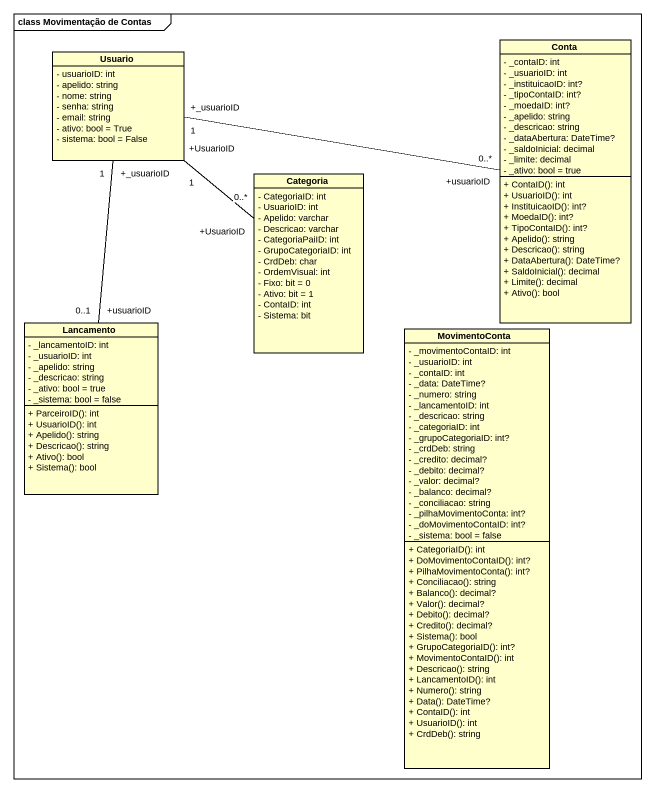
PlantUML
@startuml
mainframe class Movimentação de Contas
hide circle
hide empty members
skinparam classAttributeIconSize 0
class Conta {
  - _contaID: int
  - _usuarioID: int
  - _instituicaoID: int?
  - _tipoContaID: int?
  - _moedaID: int?
  - _apelido: string
  - _descricao: string
  - _dataAbertura: DateTime?
  - _saldoInicial: decimal
  - _limite: decimal
  - _ativo: bool = true
  + ContaID(): int
  + UsuarioID(): int
  + InstituicaoID(): int?
  + MoedaID(): int?
  + TipoContaID(): int?
  + Apelido(): string
  + Descricao(): string
  + DataAbertura(): DateTime?
  + SaldoInicial(): decimal
  + Limite(): decimal
  + Ativo(): bool
}
class Usuario {
  - usuarioID: int
  - apelido: string
  - nome: string
  - senha: string
  - email: string
  - ativo: bool = True
  - sistema: bool = False
}
class Categoria {
  - CategoriaID: int
  - UsuarioID: int
  - Apelido: varchar
  - Descricao: varchar
  - CategoriaPaiID: int
  - GrupoCategoriaID: int
  - CrdDeb: char
  - OrdemVisual: int
  - Fixo: bit = 0
  - Ativo: bit = 1
  - ContaID: int
  - Sistema: bit
}
class Lancamento {
  - _lancamentoID: int
  - _usuarioID: int
  - _apelido: string
  - _descricao: string
  - _ativo: bool = true
  - _sistema: bool = false
  + ParceiroID(): int
  + UsuarioID(): int
  + Apelido(): string
  + Descricao(): string
  + Ativo(): bool
  + Sistema(): bool
}
class MovimentoConta {
  - _movimentoContaID: int
  - _usuarioID: int
  - _contaID: int
  - _data: DateTime?
  - _numero: string
  - _lancamentoID: int
  - _descricao: string
  - _categoriaID: int
  - _grupoCategoriaID: int?
  - _crdDeb: string
  - _credito: decimal?
  - _debito: decimal?
  - _valor: decimal?
  - _balanco: decimal?
  - _conciliacao: string
  - _pilhaMovimentoConta: int?
  - _doMovimentoContaID: int?
  - _sistema: bool = false
  + CategoriaID(): int
  + DoMovimentoContaID(): int?
  + PilhaMovimentoConta(): int?
  + Conciliacao(): string
  + Balanco(): decimal?
  + Valor(): decimal?
  + Debito(): decimal?
  + Credito(): decimal?
  + Sistema(): bool
  + GrupoCategoriaID(): int?
  + MovimentoContaID(): int
  + Descricao(): string
  + LancamentoID(): int
  + Numero(): string
  + Data(): DateTime?
  + ContaID(): int
  + UsuarioID(): int
  + CrdDeb(): string
}
Conta "+usuarioID\n0..*" -left- "+_usuarioID\n1" Usuario
Categoria "+UsuarioID\n0..*" -up- "+UsuarioID\n1" Usuario
Lancamento "+usuarioID\n0..1" -up- "+_usuarioID\n1" Usuario
@enduml
